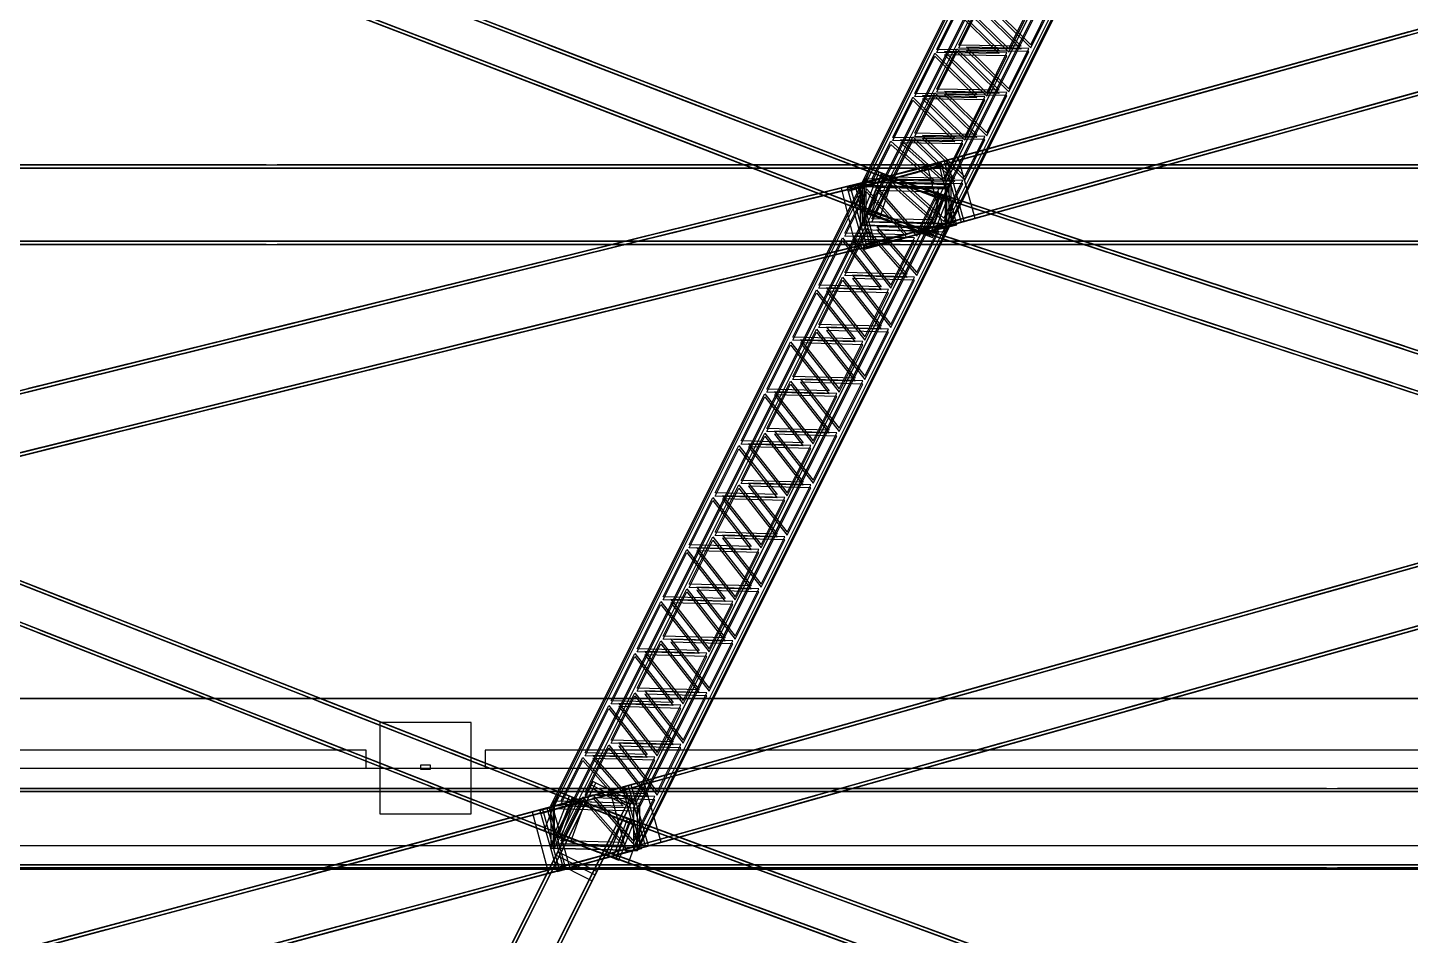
# Model space of a CAD drawing. Header units: millimetres. Extents: x -52000 to 48850, y -48850 to 51750.
# Drawn here: x -14004 to -7040, y -22842 to -18272 of the extents above; entities that cross this region are included whole.
import ezdxf

# ---------------------------------------------------------------- set-up
doc = ezdxf.new("R2010")
doc.units = ezdxf.units.MM
doc.layers.add('D-STR-BASE', color=7, linetype='Continuous', lineweight=25)
doc.layers.add('D-STR-STRC', color=7, linetype='Continuous', lineweight=25)

msp = doc.modelspace()

# ---------------------------------------------------------------- linework, layer by layer
at = {"layer": 'D-STR-BASE'}
for points in [[(-23650, -21650), (23650, -21650), (23650, 21650), (-23650, 21650)], [(-23650, -21650), (23650, -21650), (23650, 21650), (-23650, 21650)], [(-23650, -21650), (23650, -21650), (23650, 21650), (-23650, 21650)], [(-23650, -21650), (23650, -21650), (23650, 21650), (-23650, 21650)], [(-24000, -22000), (24000, -22000), (24000, -21650), (-24000, -21650)], [(-24000, -22000), (24000, -22000), (24000, -21650), (-24000, -21650)], [(-24000, -22000), (24000, -22000), (24000, -21650), (-24000, -21650)], [(-24000, -22000), (24000, -22000), (24000, -21650), (-24000, -21650)], [(-24000, -22000), (24000, -22000), (24000, -21650), (-24000, -21650)], [(-24000, -22000), (24000, -22000), (24000, -21650), (-24000, -21650)], [(-24000, -22000), (24000, -22000), (24000, -21650), (-24000, -21650)], [(-24000, -22000), (24000, -22000), (24000, -21650), (-24000, -21650)], [(-12230, -22230), (-11770, -22230), (-11770, -21770), (-12230, -21770)], [(-17700, -22000), (-12300, -22000), (-12300, -21910), (-17700, -21910)], [(-17700, -22000), (-12300, -22000), (-12300, -21910), (-17700, -21910)], [(-11700, -22000), (-6300, -22000), (-6300, -21910), (-11700, -21910)], [(-11700, -22000), (-6300, -22000), (-6300, -21910), (-11700, -21910)], [(-12025, -22006), (-11975, -22006), (-11975, -21986), (-12025, -21986)], [(-24450, -22390), (24450, -22390), (24450, -22510), (-24450, -22510)], [(-24450, -22390), (24450, -22390), (24450, -22510), (-24450, -22510)]]:
    msp.add_lwpolyline(points, close=True, dxfattribs=at)
at = {"layer": 'D-STR-STRC'}
for points in [[(-9875.8, -19078.8), (-9373.1, -18939.1), (208.5, -16276), (-294.2, -16415.7)], [(-9871.5, -19094.3), (-9368.8, -18954.5), (212.8, -16291.4), (-289.9, -16431.1)], [(-9376.4, -19146.7), (-9722.8, -19013.4), (-16641.2, -16350.3), (-16294.8, -16483.6)], [(-9370.6, -19131.8), (-9717, -18998.5), (-16635.5, -16335.3), (-16289.1, -16468.7)], [(-9362.5, -19058.9), (-9800.6, -19051.2), (-8469, -16388.1), (-8031, -16395.8)], [(-9362.5, -19074.6), (-9800.6, -19067), (-8469, -16403.8), (-8031, -16411.5)], [(-9446.1, -19327.8), (-9792.5, -19194.5), (-16710.9, -16531.3), (-16364.5, -16664.7)], [(-9440.3, -19312.9), (-9786.7, -19179.5), (-16705.2, -16516.4), (-16358.8, -16649.7)], [(-9794.4, -19371.7), (-9291.7, -19232), (289.9, -16568.9), (-212.8, -16708.6)], [(-9362.5, -19259.3), (-9800.6, -19251.7), (-8469, -16588.5), (-8031, -16596.2)], [(-9362.5, -19275), (-9800.6, -19267.4), (-8469, -16604.2), (-8031, -16611.9)], [(-9790.1, -19387.1), (-9287.4, -19247.4), (294.2, -16584.3), (-208.5, -16724)], [(-11828.6, -18393.5), (-12071.9, -18299.9), (-12604.8, -18094.8)], [(-11811.1, -18400.3), (-12344, -18195.1), (-12587.3, -18101.5)], [(-7408.5, -18393.1), (-6665.8, -18186.7), (-6261.3, -18074.2)], [(-7404.2, -18408.5), (-6661.5, -18202.1), (-6257, -18089.6)], [(-7398.3, -18390.2), (-6993.7, -18277.8), (-6251.1, -18071.4)], [(-7394, -18405.6), (-6989.5, -18293.2), (-6246.8, -18086.8)], [(-11834.3, -18408.5), (-12077.6, -18314.8), (-12610.5, -18109.7)], [(-11816.9, -18415.2), (-12349.7, -18210.1), (-12593.1, -18116.4)], [(-11188.1, -18449.4), (-11431.4, -18355.7), (-11964.3, -18150.6)], [(-11182.4, -18434.4), (-11425.7, -18340.8), (-11958.5, -18135.6)], [(-11170.7, -18456.1), (-11703.5, -18251), (-11946.8, -18157.3)], [(-11164.9, -18441.1), (-11697.8, -18236), (-11941.1, -18142.4)], [(-9000.7, -18365), (-9314.4, -18359.5), (-9212.7, -18156.2)], [(-9000.7, -18380.7), (-9314.4, -18375.2), (-9212.7, -18171.9)], [(-9062.7, -18378.9), (-8961, -18175.6), (-9274.7, -18170.1)], [(-8951.7, -18357.4), (-8850.1, -18154.1), (-9163.7, -18148.6)], [(-8951.7, -18373.1), (-8850.1, -18169.8), (-9163.7, -18164.3)], [(-9111.7, -18386.5), (-9425.3, -18381), (-9323.7, -18177.7)], [(-9111.7, -18402.2), (-9425.3, -18396.8), (-9323.7, -18193.4)], [(-9062.7, -18394.6), (-8961, -18191.3), (-9274.7, -18185.8)], [(-8207, -18615), (-7464.3, -18408.6), (-7059.8, -18296.2)], [(-8202.7, -18630.4), (-7460, -18424), (-7055.5, -18311.6)], [(-8196.7, -18612.2), (-7792.2, -18499.7), (-7049.5, -18293.3)], [(-8192.4, -18627.6), (-7787.9, -18515.1), (-7045.3, -18308.7)], [(-11257.8, -18630.4), (-11501.1, -18536.7), (-12034, -18331.6)], [(-11252.1, -18615.5), (-11495.4, -18521.8), (-12028.2, -18316.7)], [(-11240.3, -18637.1), (-11773.2, -18432), (-12016.5, -18338.4)], [(-11234.6, -18622.2), (-11767.5, -18417.1), (-12010.8, -18323.4)], [(-10611.6, -18671.3), (-10854.9, -18577.6), (-11387.7, -18372.5)], [(-10605.8, -18656.3), (-10849.1, -18562.7), (-11382, -18357.6)], [(-10594.1, -18678), (-11127, -18472.9), (-11370.3, -18379.2)], [(-10588.4, -18663.1), (-11121.2, -18458), (-11364.5, -18364.3)], [(-9111.7, -18586.9), (-9425.3, -18581.4), (-9323.7, -18378.1)], [(-9062.7, -18579.3), (-8961, -18376), (-9274.7, -18370.5)], [(-7327.1, -18686), (-6584.4, -18479.6), (-6179.9, -18367.1)], [(-7322.8, -18701.4), (-6580.1, -18495), (-6175.6, -18382.5)], [(-7316.9, -18683.1), (-6912.3, -18570.7), (-6169.7, -18364.3)], [(-7312.6, -18698.5), (-6908.1, -18586.1), (-6165.4, -18379.7)], [(-9222.7, -18608.4), (-9536.3, -18603), (-9434.6, -18399.6)], [(-9222.7, -18624.2), (-9536.3, -18618.7), (-9434.6, -18415.4)], [(-9111.7, -18602.6), (-9425.3, -18597.2), (-9323.7, -18393.8)], [(-9173.7, -18600.9), (-9072, -18397.5), (-9385.6, -18392.1)], [(-9173.7, -18616.6), (-9072, -18413.3), (-9385.6, -18407.8)], [(-9062.7, -18595.1), (-8961, -18391.7), (-9274.7, -18386.3)], [(-9005.4, -18836.9), (-8262.8, -18630.5), (-7858.2, -18518.1)], [(-8995.2, -18834.1), (-8590.7, -18721.7), (-7848, -18515.2)], [(-10681.3, -18852.3), (-10924.6, -18758.7), (-11457.4, -18553.6)], [(-10675.5, -18837.4), (-10918.8, -18743.7), (-11451.7, -18538.6)], [(-10663.8, -18859), (-11196.7, -18653.9), (-11440, -18560.3)], [(-10658.1, -18844.1), (-11190.9, -18639), (-11434.2, -18545.3)], [(-10035, -18893.2), (-10278.3, -18799.6), (-10811.2, -18594.4)], [(-10029.3, -18878.3), (-10272.6, -18784.6), (-10805.5, -18579.5)], [(-10011.8, -18885), (-10544.7, -18679.9), (-10788, -18586.2)], [(-9173.7, -18801.3), (-9072, -18597.9), (-9385.6, -18592.5)], [(-9001.1, -18852.3), (-8258.5, -18645.9), (-7854, -18533.5)], [(-8990.9, -18849.5), (-8586.4, -18737.1), (-7843.7, -18530.6)], [(-8125.6, -18907.9), (-7382.9, -18701.5), (-6978.4, -18589)], [(-8115.3, -18905.1), (-7710.8, -18792.6), (-6968.1, -18586.2)], [(-10017.6, -18899.9), (-10550.4, -18694.8), (-10793.8, -18601.2)], [(-9333.6, -18830.4), (-9647.3, -18824.9), (-9545.6, -18621.6)], [(-9333.6, -18846.1), (-9647.3, -18840.6), (-9545.6, -18637.3)], [(-9222.7, -18808.9), (-9536.3, -18803.4), (-9434.6, -18600.1)], [(-9222.7, -18824.6), (-9536.3, -18819.1), (-9434.6, -18615.8)], [(-9284.6, -18822.8), (-9183, -18619.5), (-9496.6, -18614)], [(-9284.6, -18838.5), (-9183, -18635.2), (-9496.6, -18629.7)], [(-9173.7, -18817), (-9072, -18613.7), (-9385.6, -18608.2)], [(-8121.3, -18923.3), (-7378.6, -18716.9), (-6974.1, -18604.5)], [(-8111, -18920.5), (-7706.5, -18808), (-6963.8, -18601.6)], [(-10104.7, -19074.3), (-10348, -18980.6), (-10880.9, -18775.5)], [(-10099, -19059.3), (-10342.3, -18965.7), (-10875.2, -18760.6)], [(-10087.3, -19081), (-10620.1, -18875.9), (-10863.4, -18782.2)], [(-10081.5, -19066), (-10614.4, -18860.9), (-10857.7, -18767.3)], [(-9484.4, -19088), (-9727.7, -18994.4), (-10228.9, -18801.4)], [(-9763.4, -19047.6), (-9061.2, -18852.4), (-8656.7, -18740)], [(-9759.2, -19063), (-9056.9, -18867.9), (-8652.4, -18755.4)], [(-9753.2, -19044.8), (-9348.7, -18932.3), (-8646.5, -18737.2)], [(-9748.9, -19060.2), (-9344.4, -18947.8), (-8642.2, -18752.6)], [(-9490.2, -19102.9), (-9733.5, -19009.3), (-10234.7, -18816.4)], [(-9472.7, -19109.7), (-9973.9, -18916.7), (-10217.2, -18823.1)], [(-9467, -19094.7), (-9968.2, -18901.8), (-10211.5, -18808.2)], [(-9437.8, -19038.8), (-9751.5, -19033.3), (-9656.6, -18843.5)], [(-9437.8, -19054.5), (-9751.5, -19049.1), (-9656.6, -18859.2)], [(-9333.6, -19030.8), (-9647.3, -19025.3), (-9545.6, -18822)], [(-9333.6, -19046.5), (-9647.3, -19041), (-9545.6, -18837.7)], [(-9388.9, -19031.2), (-9293.9, -18841.4), (-9607.6, -18835.9)], [(-9388.9, -19046.9), (-9293.9, -18857.1), (-9607.6, -18851.6)], [(-9284.6, -19023.2), (-9183, -18819.9), (-9496.6, -18814.4)], [(-9284.6, -19038.9), (-9183, -18835.6), (-9496.6, -18830.1)], [(-8924, -19129.8), (-8181.4, -18923.4), (-7776.8, -18811)], [(-8919.7, -19145.2), (-8177.1, -18938.8), (-7772.5, -18826.4)], [(-8913.8, -19127), (-8509.3, -19014.6), (-7766.6, -18808.1)], [(-8909.5, -19142.4), (-8505, -19030), (-7762.3, -18823.5)], [(-9875.8, -19078.8), (-9790.1, -19387.1), (-9287.4, -19247.4), (-9373.1, -18939.1)], [(-9820, -19063.3), (-9734.3, -19371.6), (-9231.6, -19231.9), (-9317.3, -18923.6)], [(-9388.8, -18943.5), (-9303.1, -19251.8), (-9287.4, -19247.4), (-9373.1, -18939.1)], [(-22559.7, -22201.2), (-22122.1, -22093.2), (-9401.1, -18953.8), (-9838.7, -19061.8)], [(-22555.9, -22216.8), (-22118.2, -22108.8), (-9397.3, -18969.3), (-9834.9, -19077.3)], [(-10949.9, -22268.7), (-11276, -22140.9), (-19287.9, -19001.5), (-18961.8, -19129.3)], [(-19163.1, -18979.1), (-19163.1, -18979.1), (19163.1, -18979.1), (19163.1, -18979.1)], [(-15941.8, -18963.1), (-15941.8, -18963.1), (-12802.9, -18963.1), (-12802.9, -18963.1)], [(-15941.8, -18979.1), (-15941.8, -18979.1), (-12802.9, -18979.1), (-12802.9, -18979.1)], [(-12747.9, -18963.1), (-12747.9, -18963.1), (-9609.1, -18963.1), (-9609.1, -18963.1)], [(-12747.9, -18979.1), (-12747.9, -18979.1), (-9609.1, -18979.1), (-9609.1, -18979.1)], [(-11424.6, -22213.3), (-10964.7, -22083.8), (186.6, -18944.4), (-273.3, -19073.9)], [(-11420.3, -22228.7), (-10960.3, -22099.2), (190.9, -18959.8), (-269, -19089.3)], [(-10821.7, -19304.4), (-10469.6, -19217.5), (-9528.4, -18985.2)], [(-10821.5, -19304.3), (-9880.3, -19072.1), (-9528.1, -18985.1)], [(-10817.9, -19319.9), (-10465.7, -19233), (-9524.5, -19000.7)], [(-10817.6, -19319.9), (-9876.5, -19087.6), (-9524.3, -19000.7)], [(-9559.9, -19284), (-9803.2, -19190.3), (-10304.4, -18997.4)], [(-9554.1, -19269.1), (-9797.4, -19175.4), (-10298.6, -18982.5)], [(-9542.4, -19290.7), (-10043.6, -19097.8), (-10286.9, -19004.1)], [(-9536.7, -19275.8), (-10037.9, -19082.9), (-10281.2, -18989.2)], [(-9907.6, -19078.8), (-9831, -19389.5), (-9393.3, -19281.5), (-9470, -18970.8)], [(-9838.7, -19061.8), (-9762, -19372.5), (-9324.4, -19264.5), (-9401.1, -18953.8)], [(-9489.8, -19311), (-9414.3, -19115), (-9760.7, -18981.7), (-9836.2, -19177.6)], [(-9776, -19200.8), (-9700.5, -19004.8), (-9717, -18998.5), (-9792.5, -19194.5)], [(-9446.1, -19327.8), (-9370.6, -19131.8), (-9717, -18998.5), (-9792.5, -19194.5)], [(-9756.9, -19216.2), (-9691.5, -19016.6), (-9706.6, -19011.7), (-9771.9, -19211.2)], [(-9456.6, -19314.6), (-9391.2, -19115), (-9706.6, -19011.7), (-9771.9, -19211.2)], [(190.4, -22254.4), (-125, -22151.1), (-9706.6, -19011.7), (-9391.2, -19115)], [(-9554.1, -18963.1), (-9554.1, -18963.1), (-6415.2, -18963.1), (-6415.2, -18963.1)], [(-9554.1, -18979.1), (-9554.1, -18979.1), (-6415.2, -18979.1), (-6415.2, -18979.1)], [(-9414.8, -18957.2), (-9338.1, -19267.8), (-9324.4, -19264.5), (-9401.1, -18953.8)], [(-10955.8, -22283.6), (-11281.9, -22155.8), (-19293.7, -19016.4), (-18967.6, -19144.2)], [(-10932.8, -22201.7), (-11369.8, -22189.6), (-9800.1, -19050.2), (-9363.1, -19062.2)], [(-10932.8, -22217.2), (-11369.8, -22205.2), (-9800.1, -19065.7), (-9363.1, -19077.8)], [(-9875.8, -19078.8), (-9790.1, -19387.1), (-9774.4, -19382.8), (-9860.1, -19074.5)], [(-9838.7, -19061.8), (-9762, -19372.5), (-9748.4, -19369.1), (-9825, -19058.4)], [(-9374.7, -19299.4), (-9374.7, -19085.5), (-9811.7, -19073.5), (-9811.7, -19287.4)], [(-9780.7, -19267.7), (-9780.7, -19051.6), (-9800.6, -19051.2), (-9800.6, -19267.4)], [(-9362.5, -19275), (-9362.5, -19058.9), (-9800.6, -19051.2), (-9800.6, -19267.4)], [(-9780.2, -19264.6), (-9780.2, -19050.7), (-9800.1, -19050.2), (-9800.1, -19264)], [(-9363.1, -19276.1), (-9363.1, -19062.2), (-9800.1, -19050.2), (-9800.1, -19264)], [(-9353.2, -19256.4), (-9353.2, -19040.3), (-9791.3, -19032.6), (-9791.3, -19248.8)], [(-9437.8, -19239.2), (-9751.5, -19233.7), (-9656.6, -19043.9)], [(-9437.8, -19254.9), (-9751.5, -19249.5), (-9656.6, -19059.6)], [(-9525.2, -19305.8), (-9414.4, -19084.4), (-9727.3, -19075.8)], [(-9398.3, -19333.7), (-9332.9, -19134.1), (-9648.3, -19030.8), (-9713.7, -19230.3)], [(185.4, -22269.7), (-130, -22166.3), (-9711.5, -19026.9), (-9396.2, -19130.2)], [(-9682, -19340.5), (-8979.8, -19145.3), (-8575.3, -19032.9)], [(-9677.7, -19355.9), (-8975.5, -19160.8), (-8571, -19048.3)], [(-9671.8, -19337.7), (-9267.3, -19225.2), (-8565.1, -19030.1)], [(-9667.5, -19353.1), (-9263, -19240.7), (-8560.8, -19045.5)], [(-9388.9, -19231.6), (-9293.9, -19041.8), (-9607.6, -19036.3)], [(-9388.9, -19247.3), (-9293.9, -19057.5), (-9607.6, -19052)], [(-8677.5, -19365.7), (-8899.1, -19293.1), (-9597.1, -19064.4)], [(-8672.6, -19350.5), (-8894.1, -19277.9), (-9592.1, -19049.2)], [(-8670, -19368.2), (-9368, -19139.5), (-9589.5, -19066.9)], [(-8665, -19353), (-9363, -19124.3), (-9584.5, -19051.7)], [(-9363.1, -19276.1), (-9363.1, -19062.2), (-9382.9, -19061.7), (-9382.9, -19275.5)], [(-9362.5, -19275), (-9362.5, -19058.9), (-9382.4, -19058.5), (-9382.4, -19274.7)], [(-9575.1, -19315.1), (-9887.9, -19306.5), (-9777.2, -19085.1)], [(-9575.1, -19330.7), (-9887.9, -19322), (-9777.2, -19100.6)], [(-9525.2, -19321.4), (-9414.4, -19100), (-9727.3, -19091.4)], [(-9456.6, -19314.6), (-9391.2, -19115), (-9406.2, -19110.1), (-9471.6, -19309.7)], [(-9446.1, -19327.8), (-9370.6, -19131.8), (-9387.1, -19125.5), (-9462.6, -19321.4)], [(-11026.5, -22464.2), (-11352.6, -22336.4), (-19364.5, -19197), (-19038.4, -19324.8)], [(-11020.7, -22449.3), (-11346.8, -22321.5), (-19358.6, -19182.1), (-19032.6, -19309.9)], [(125, -22454), (-190.4, -22350.7), (-9771.9, -19211.2), (-9456.6, -19314.6)], [(130, -22438.8), (-185.4, -22335.5), (-9767, -19196), (-9451.6, -19299.4)], [(-22486.9, -22496.4), (-22049.2, -22388.4), (-9328.2, -19248.9), (-9765.9, -19356.9)], [(-22483, -22511.9), (-22045.4, -22403.9), (-9324.4, -19264.5), (-9762, -19372.5)], [(-11881.8, -19566), (-11529.6, -19479.1), (-10538.5, -19234.5)], [(-11881.6, -19566), (-10890.4, -19321.3), (-10538.2, -19234.4)], [(-11878, -19581.5), (-11525.8, -19494.6), (-10534.7, -19250)], [(-11877.7, -19581.5), (-10886.6, -19336.9), (-10534.4, -19250)], [(-10932.8, -22400), (-11369.8, -22387.9), (-9800.1, -19248.5), (-9363.1, -19260.5)], [(-10932.8, -22415.5), (-11369.8, -22403.5), (-9800.1, -19264), (-9363.1, -19276.1)], [(-11342.2, -22505.9), (-10882.3, -22376.4), (269, -19237), (-190.9, -19366.5)], [(-11337.9, -22521.3), (-10878, -22391.8), (273.3, -19252.4), (-186.6, -19381.9)], [(-10748.9, -19599.5), (-10396.7, -19512.6), (-9455.5, -19280.3)], [(-10748.6, -19599.5), (-9807.4, -19367.2), (-9455.3, -19280.3)], [(-9575.1, -19513.4), (-9887.9, -19504.8), (-9777.2, -19283.4)], [(-9525.2, -19504.1), (-9414.4, -19282.7), (-9727.3, -19274.1)], [(-9525.2, -19519.7), (-9414.4, -19298.3), (-9727.3, -19289.7)], [(-8737.9, -19550), (-8959.5, -19477.5), (-9657.5, -19248.8)], [(-8733, -19534.8), (-8954.5, -19462.3), (-9652.5, -19233.6)], [(-8730.4, -19552.5), (-9428.4, -19323.8), (-9649.9, -19251.2)], [(-8725.4, -19537.3), (-9423.4, -19308.6), (-9644.9, -19236)], [(-19163.1, -19347.1), (-19163.1, -19347.1), (19163.1, -19347.1), (19163.1, -19347.1)], [(-15941.8, -19347.1), (-15941.8, -19347.1), (-12802.9, -19347.1), (-12802.9, -19347.1)], [(-12747.9, -19347.1), (-12747.9, -19347.1), (-9609.1, -19347.1), (-9609.1, -19347.1)], [(-10745.1, -19615.1), (-10392.9, -19528.2), (-9451.7, -19295.9)], [(-10744.8, -19615), (-9803.6, -19382.7), (-9451.5, -19295.8)], [(-9705.9, -19576.7), (-10018.8, -19568.1), (-9899.6, -19329.8)], [(-9705.9, -19592.3), (-10018.8, -19583.7), (-9899.6, -19345.4)], [(-9575.1, -19529), (-9887.9, -19520.3), (-9777.2, -19298.9)], [(-9656, -19567.5), (-9536.8, -19329.2), (-9849.7, -19320.5)], [(-9656, -19583), (-9536.8, -19344.7), (-9849.7, -19336.1)], [(-9554.1, -19347.1), (-9554.1, -19347.1), (-6415.2, -19347.1), (-6415.2, -19347.1)], [(-7879.1, -19627.3), (-8100.6, -19554.7), (-8840.8, -19312.2)], [(-7874.1, -19612.1), (-8095.6, -19539.5), (-8835.8, -19297)], [(-7871.5, -19629.8), (-8611.7, -19387.2), (-8833.2, -19314.7)], [(-7866.5, -19614.6), (-8606.7, -19372), (-8828.3, -19299.5)], [(-15941.8, -19363.1), (-15941.8, -19363.1), (-12802.9, -19363.1), (-12802.9, -19363.1)], [(-12747.9, -19363.1), (-12747.9, -19363.1), (-9609.1, -19363.1), (-9609.1, -19363.1)], [(-9554.1, -19363.1), (-9554.1, -19363.1), (-6415.2, -19363.1), (-6415.2, -19363.1)], [(-12941.9, -19827.6), (-12589.7, -19740.7), (-11598.6, -19496.1)], [(-12941.6, -19827.6), (-11950.5, -19583), (-11598.3, -19496)], [(-7939.5, -19811.7), (-8161, -19739.1), (-8901.2, -19496.5)], [(-7934.5, -19796.5), (-8156, -19723.9), (-8896.2, -19481.3)], [(-7931.9, -19814.1), (-8672.1, -19571.6), (-8893.6, -19499)], [(-7926.9, -19798.9), (-8667.1, -19556.4), (-8888.7, -19483.8)], [(-12938.1, -19843.2), (-12585.9, -19756.3), (-11594.7, -19511.6)], [(-12937.8, -19843.1), (-11946.7, -19598.5), (-11594.5, -19511.6)], [(-11809, -19861.2), (-11456.8, -19774.2), (-10465.6, -19529.6)], [(-11808.7, -19861.1), (-10817.6, -19616.5), (-10465.4, -19529.6)], [(-11805.1, -19876.7), (-11453, -19789.8), (-10461.8, -19545.2)], [(-11804.9, -19876.6), (-10813.7, -19632), (-10461.6, -19545.1)], [(-9705.9, -19775), (-10018.8, -19766.4), (-9899.6, -19528.1)], [(-9705.9, -19790.6), (-10018.8, -19782), (-9899.6, -19543.7)], [(-9656, -19765.8), (-9536.8, -19527.5), (-9849.7, -19518.8)], [(-9656, -19781.3), (-9536.8, -19543), (-9849.7, -19534.4)], [(-7075.6, -19873.7), (-7297.2, -19801.1), (-8037.4, -19558.6)], [(-7068.1, -19876.2), (-7808.3, -19633.7), (-8029.8, -19561.1)], [(-9836.7, -19838.3), (-10149.6, -19829.7), (-10030.4, -19591.4)], [(-9836.7, -19853.9), (-10149.6, -19845.3), (-10030.4, -19607)], [(-9786.8, -19829.1), (-9667.6, -19590.8), (-9980.5, -19582.2)], [(-9786.8, -19844.6), (-9667.6, -19606.3), (-9980.5, -19597.7)], [(-7080.6, -19888.9), (-7302.1, -19816.3), (-8042.4, -19573.8)], [(-7073, -19891.4), (-7813.3, -19648.9), (-8034.8, -19576.3)], [(-14002, -20089.2), (-13649.8, -20002.3), (-12658.7, -19757.7)], [(-14001.7, -20089.2), (-13010.6, -19844.6), (-12658.4, -19757.7)], [(-13998.1, -20104.8), (-13646, -20017.9), (-12654.8, -19773.3)], [(-13997.9, -20104.7), (-13006.7, -19860.1), (-12654.6, -19773.2)], [(-7141, -20073.3), (-7362.5, -20000.7), (-8102.8, -19758.2)], [(-7136, -20058.1), (-7357.6, -19985.5), (-8097.8, -19743)], [(-7133.4, -20075.8), (-7873.7, -19833.2), (-8095.2, -19760.6)], [(-7128.5, -20060.6), (-7868.7, -19818), (-8090.2, -19745.4)], [(-12869.1, -20122.8), (-12516.9, -20035.9), (-11525.7, -19791.3)], [(-12868.8, -20122.7), (-11877.6, -19878.1), (-11525.5, -19791.2)], [(-12865.2, -20138.3), (-12513.1, -20051.4), (-11521.9, -19806.8)], [(-12865, -20138.2), (-11873.8, -19893.6), (-11521.7, -19806.7)], [(-9836.7, -20036.6), (-10149.6, -20028), (-10030.4, -19789.7)], [(-9836.7, -20052.2), (-10149.6, -20043.6), (-10030.4, -19805.3)], [(-9917.6, -20090.7), (-9798.4, -19852.4), (-10111.3, -19843.8)], [(-9786.8, -20027.4), (-9667.6, -19789.1), (-9980.5, -19780.5)], [(-9786.8, -20042.9), (-9667.6, -19804.6), (-9980.5, -19796)], [(-6282.2, -20150.5), (-6503.7, -20078), (-7243.9, -19835.4)], [(-6277.2, -20135.3), (-6498.7, -20062.8), (-7238.9, -19820.2)], [(-6274.6, -20153), (-7014.8, -19910.5), (-7236.3, -19837.9)], [(-6269.6, -20137.8), (-7009.8, -19895.3), (-7231.3, -19822.7)], [(-9967.5, -20100), (-10280.4, -20091.3), (-10161.2, -19853)], [(-9967.5, -20115.5), (-10280.4, -20106.9), (-10161.2, -19868.6)], [(-9917.6, -20106.3), (-9798.4, -19868), (-10111.3, -19859.3)], [(-15062.1, -20350.9), (-14709.9, -20264), (-13718.7, -20019.3)], [(-15061.8, -20350.8), (-14070.7, -20106.2), (-13718.5, -20019.3)], [(-15058.2, -20366.4), (-14706.1, -20279.5), (-13714.9, -20034.9)], [(-15058, -20366.3), (-14066.8, -20121.7), (-13714.7, -20034.8)], [(-13929.1, -20384.4), (-13577, -20297.5), (-12585.8, -20052.9)], [(-13928.9, -20384.3), (-12937.7, -20139.7), (-12585.6, -20052.8)], [(-9967.5, -20298.3), (-10280.4, -20289.6), (-10161.2, -20051.3)], [(-9917.6, -20289), (-9798.4, -20050.7), (-10111.3, -20042.1)], [(-9917.6, -20304.6), (-9798.4, -20066.3), (-10111.3, -20057.6)], [(-6342.6, -20334.9), (-6564.1, -20262.3), (-7304.3, -20019.8)], [(-6337.6, -20319.7), (-6559.1, -20247.1), (-7299.3, -20004.6)], [(-6335, -20337.4), (-7075.2, -20094.8), (-7296.7, -20022.3)], [(-6330, -20322.2), (-7070.2, -20079.6), (-7291.7, -20007.1)], [(-13925.3, -20399.9), (-13573.1, -20313), (-12582, -20068.4)], [(-13925.1, -20399.9), (-12933.9, -20155.3), (-12581.7, -20068.3)], [(-10098.3, -20361.6), (-10411.2, -20353), (-10292, -20114.7)], [(-9967.5, -20313.8), (-10280.4, -20305.2), (-10161.2, -20066.9)], [(-10048.4, -20352.3), (-9929.2, -20114), (-10242.1, -20105.4)], [(-10048.4, -20367.9), (-9929.2, -20129.6), (-10242.1, -20121)], [(-10098.3, -20377.1), (-10411.2, -20368.5), (-10292, -20130.2)], [(-14989.2, -20646), (-14637.1, -20559.1), (-13645.9, -20314.5)], [(-14989, -20646), (-13997.8, -20401.3), (-13645.7, -20314.4)], [(-14985.4, -20661.5), (-14633.2, -20574.6), (-13642.1, -20330)], [(-14985.1, -20661.5), (-13994, -20416.9), (-13641.8, -20330)], [(-10098.3, -20559.9), (-10411.2, -20551.3), (-10292, -20313)], [(-10098.3, -20575.4), (-10411.2, -20566.8), (-10292, -20328.5)], [(-10048.4, -20550.6), (-9929.2, -20312.3), (-10242.1, -20303.7)], [(-10048.4, -20566.2), (-9929.2, -20327.9), (-10242.1, -20319.3)], [(-10229.1, -20623.2), (-10542, -20614.6), (-10422.8, -20376.3)], [(-10229.1, -20638.8), (-10542, -20630.1), (-10422.8, -20391.8)], [(-10179.2, -20613.9), (-10060, -20375.6), (-10372.9, -20367)], [(-10179.2, -20629.5), (-10060, -20391.2), (-10372.9, -20382.6)], [(-10229.1, -20821.5), (-10542, -20812.9), (-10422.8, -20574.6)], [(-10229.1, -20837.1), (-10542, -20828.4), (-10422.8, -20590.1)], [(-10179.2, -20812.2), (-10060, -20573.9), (-10372.9, -20565.3)], [(-10179.2, -20827.8), (-10060, -20589.5), (-10372.9, -20580.9)], [(-10359.9, -20884.8), (-10672.8, -20876.2), (-10553.6, -20637.9)], [(-10359.9, -20900.4), (-10672.8, -20891.8), (-10553.6, -20653.4)], [(-10310, -20875.6), (-10190.9, -20637.3), (-10503.7, -20628.6)], [(-10310, -20891.1), (-10190.9, -20652.8), (-10503.7, -20644.2)], [(-7632.3, -21145.6), (-6767.1, -20902.1), (-6397, -20797.9)], [(-7628.8, -21144.7), (-7258.7, -21040.5), (-6393.5, -20796.9)], [(-7628, -21161.1), (-6762.8, -20917.5), (-6392.7, -20813.3)], [(-7624.5, -21160.1), (-7254.4, -21055.9), (-6389.1, -20812.3)], [(-13706.5, -21205.7), (-13935.5, -21116), (-14551.8, -20874.5)], [(-13700.7, -21190.8), (-13929.7, -21101.1), (-14546, -20859.6)], [(-13694.7, -21210.3), (-14311, -20968.9), (-14540, -20879.1)], [(-13688.9, -21195.4), (-14305.1, -20954), (-14534.2, -20864.2)], [(-10359.9, -21083.1), (-10672.8, -21074.5), (-10553.6, -20836.2)], [(-10359.9, -21098.7), (-10672.8, -21090.1), (-10553.6, -20851.7)], [(-10440.8, -21137.2), (-10321.7, -20898.9), (-10634.5, -20890.3)], [(-10310, -21073.9), (-10190.9, -20835.6), (-10503.7, -20826.9)], [(-10310, -21089.4), (-10190.9, -20851.1), (-10503.7, -20842.5)], [(-10490.8, -21146.4), (-10803.6, -21137.8), (-10684.5, -20899.5)], [(-10490.8, -21162), (-10803.6, -21153.4), (-10684.5, -20915.1)], [(-10440.8, -21152.7), (-10321.7, -20914.4), (-10634.5, -20905.8)], [(-13777.3, -21386.3), (-14006.3, -21296.6), (-14622.6, -21055.1)], [(-13771.5, -21371.4), (-14000.5, -21281.7), (-14616.8, -21040.2)], [(-13765.5, -21391), (-14381.7, -21149.5), (-14610.8, -21059.7)], [(-13759.6, -21376.1), (-14375.9, -21134.6), (-14604.9, -21044.8)], [(-10490.8, -21344.7), (-10803.6, -21336.1), (-10684.5, -21097.8)], [(-10440.8, -21335.5), (-10321.7, -21097.2), (-10634.5, -21088.6)], [(-8561.6, -21407.3), (-7696.4, -21163.7), (-7326.3, -21059.5)], [(-8558.1, -21406.3), (-8188, -21302.1), (-7322.8, -21058.5)], [(-8557.3, -21422.7), (-7692, -21179.1), (-7321.9, -21074.9)], [(-8553.8, -21421.7), (-8183.7, -21317.5), (-7318.4, -21073.9)], [(-7550, -21438.3), (-6684.7, -21194.7), (-6314.6, -21090.5)], [(-7546.4, -21437.3), (-7176.3, -21333.1), (-6311.1, -21089.5)], [(-13038.9, -21467.3), (-13267.9, -21377.6), (-13884.2, -21136.1)], [(-13033, -21452.4), (-13262.1, -21362.7), (-13878.3, -21121.2)], [(-13027, -21472), (-13643.3, -21230.5), (-13872.3, -21140.7)], [(-13021.2, -21457.1), (-13637.5, -21215.6), (-13866.5, -21125.8)], [(-10621.6, -21408.1), (-10934.4, -21399.4), (-10815.3, -21161.1)], [(-10490.8, -21360.3), (-10803.6, -21351.7), (-10684.5, -21113.4)], [(-10571.6, -21398.8), (-10452.5, -21160.5), (-10765.3, -21151.9)], [(-10571.6, -21414.4), (-10452.5, -21176), (-10765.3, -21167.4)], [(-10440.8, -21351), (-10321.7, -21112.7), (-10634.5, -21104.1)], [(-7545.6, -21453.7), (-6680.4, -21210.1), (-6310.3, -21105.9)], [(-7542.1, -21452.7), (-7172, -21348.5), (-6306.8, -21104.9)], [(-10621.6, -21423.6), (-10934.4, -21415), (-10815.3, -21176.7)], [(-13103.8, -21633.1), (-13332.8, -21543.3), (-13949.1, -21301.8)], [(-13092, -21637.7), (-13708.2, -21396.2), (-13937.3, -21306.5)], [(-13109.6, -21648), (-13338.7, -21558.2), (-13954.9, -21316.7)], [(-13097.8, -21652.6), (-13714.1, -21411.1), (-13943.1, -21321.4)], [(-10621.6, -21606.4), (-10934.4, -21597.7), (-10815.3, -21359.4)], [(-10621.6, -21621.9), (-10934.4, -21613.3), (-10815.3, -21375)], [(-10571.6, -21597.1), (-10452.5, -21358.8), (-10765.3, -21350.2)], [(-10571.6, -21612.7), (-10452.5, -21374.3), (-10765.3, -21365.7)], [(-9490.9, -21668.9), (-8625.6, -21425.3), (-8255.6, -21321.1)], [(-9487.4, -21667.9), (-9117.3, -21563.7), (-8252, -21320.1)], [(-9486.5, -21684.3), (-8621.3, -21440.7), (-8251.2, -21336.5)], [(-9483, -21683.3), (-9112.9, -21579.1), (-8247.7, -21335.5)], [(-8479.2, -21699.9), (-7614, -21456.3), (-7243.9, -21352.1)], [(-8475.7, -21698.9), (-8105.6, -21594.7), (-7240.4, -21351.1)], [(-8474.9, -21715.3), (-7609.7, -21471.7), (-7239.6, -21367.5)], [(-8471.4, -21714.3), (-8101.3, -21610.1), (-7236, -21366.5)], [(-12371.2, -21728.9), (-12600.2, -21639.2), (-13216.5, -21397.7)], [(-12365.4, -21714.1), (-12594.4, -21624.3), (-13210.7, -21382.8)], [(-12359.4, -21733.6), (-12975.7, -21492.1), (-13204.7, -21402.3)], [(-12353.6, -21718.7), (-12969.8, -21477.2), (-13198.9, -21387.5)], [(-10752.4, -21669.7), (-11065.2, -21661.1), (-10946.1, -21422.8)], [(-10752.4, -21685.2), (-11065.2, -21676.6), (-10946.1, -21438.3)], [(-10702.4, -21660.4), (-10583.3, -21422.1), (-10896.1, -21413.5)], [(-10702.4, -21676), (-10583.3, -21437.7), (-10896.1, -21429)], [(-12442, -21909.6), (-12671, -21819.8), (-13287.3, -21578.3)], [(-12436.1, -21894.7), (-12665.2, -21804.9), (-13281.4, -21563.4)], [(-12430.2, -21914.2), (-13046.4, -21672.7), (-13275.5, -21583)], [(-12424.3, -21899.3), (-13040.6, -21657.8), (-13269.6, -21568.1)], [(-10420.2, -21930.5), (-9554.9, -21686.9), (-9184.8, -21582.7)], [(-10416.6, -21929.5), (-10046.5, -21825.3), (-9181.3, -21581.7)], [(-11703.5, -21990.6), (-11932.6, -21900.8), (-12548.8, -21659.3)], [(-11697.7, -21975.7), (-11926.7, -21885.9), (-12543, -21644.4)], [(-11685.9, -21980.3), (-12302.2, -21738.8), (-12531.2, -21649.1)], [(-10752.4, -21868), (-11065.2, -21859.4), (-10946.1, -21621.1)], [(-10752.4, -21883.5), (-11065.2, -21874.9), (-10946.1, -21636.6)], [(-10702.4, -21858.7), (-10583.3, -21620.4), (-10896.1, -21611.8)], [(-10702.4, -21874.3), (-10583.3, -21636), (-10896.1, -21627.3)], [(-10415.8, -21945.9), (-9550.6, -21702.3), (-9180.5, -21598.1)], [(-10412.3, -21944.9), (-10042.2, -21840.7), (-9177, -21597.1)], [(-9408.5, -21961.5), (-8543.3, -21717.9), (-8173.2, -21613.7)], [(-9405, -21960.5), (-9034.9, -21856.3), (-8169.6, -21612.7)], [(-9404.2, -21976.9), (-8538.9, -21733.3), (-8168.8, -21629.1)], [(-9400.6, -21975.9), (-9030.5, -21871.7), (-8165.3, -21628.1)], [(-11691.7, -21995.2), (-12308, -21753.7), (-12537, -21664)], [(-10883.2, -21931.3), (-11196, -21922.7), (-11076.9, -21684.4)], [(-10883.2, -21946.9), (-11196, -21938.2), (-11076.9, -21699.9)], [(-10833.2, -21922), (-10714.1, -21683.7), (-11026.9, -21675.1)], [(-10833.2, -21937.6), (-10714.1, -21699.3), (-11026.9, -21690.7)], [(-11774.3, -22171.2), (-12003.4, -22081.4), (-12619.6, -21840)], [(-11768.5, -22156.3), (-11997.5, -22066.6), (-12613.8, -21825.1)], [(-11762.5, -22175.8), (-12378.8, -21934.3), (-12607.8, -21844.6)], [(-11756.7, -22160.9), (-12372.9, -21919.4), (-12602, -21829.7)], [(-11303, -22179.1), (-10484.2, -21948.5), (-10114.1, -21844.3)], [(-11299.5, -22178.1), (-10929.4, -22073.9), (-10110.6, -21843.4)], [(-11298.7, -22194.5), (-10479.9, -21963.9), (-10109.8, -21859.7)], [(-11295.1, -22193.5), (-10925, -22089.3), (-10106.2, -21858.8)], [(-11073.2, -22237.6), (-11302.2, -22147.8), (-11881.2, -21921)], [(-11067.3, -22222.7), (-11296.4, -22132.9), (-11875.4, -21906.1)], [(-11061.3, -22242.2), (-11640.3, -22015.3), (-11869.4, -21925.6)], [(-11055.5, -22227.3), (-11634.5, -22000.4), (-11863.5, -21910.7)], [(-10883.2, -22129.6), (-11196, -22121), (-11076.9, -21882.7)], [(-10883.2, -22145.2), (-11196, -22136.5), (-11076.9, -21898.2)], [(-10955.6, -22166.8), (-10844.9, -21945.4), (-11157.8, -21936.7)], [(-10833.2, -22120.3), (-10714.1, -21882), (-11026.9, -21873.4)], [(-10833.2, -22135.9), (-10714.1, -21897.6), (-11026.9, -21889)], [(-10337.8, -22223.1), (-9472.5, -21979.5), (-9102.4, -21875.3)], [(-10334.3, -22222.1), (-9964.2, -22117.9), (-9098.9, -21874.4)], [(-10333.4, -22238.5), (-9468.2, -21994.9), (-9098.1, -21890.7)], [(-10329.9, -22237.5), (-9959.8, -22133.3), (-9094.6, -21889.8)], [(-11005.5, -22176), (-11318.4, -22167.4), (-11207.7, -21946)], [(-11005.5, -22191.6), (-11318.4, -22182.9), (-11207.7, -21961.5)], [(-10955.6, -22182.3), (-10844.9, -21960.9), (-11157.8, -21952.3)], [(-13391.2, -26536.4), (-13205.6, -26165.2), (-11156.9, -22067.8), (-11342.5, -22439)], [(-13376.9, -26543.5), (-13191.3, -26172.4), (-11142.6, -22074.9), (-11328.2, -22446.1)], [(-11360.6, -22195.3), (-11273.8, -22503.3), (-10813.9, -22373.8), (-10900.6, -22065.8)], [(-11342.5, -22439), (-11145.7, -22537.3), (-10960.1, -22166.2), (-11156.9, -22067.8)], [(-11165.3, -22084.7), (-10968.5, -22183), (-10960.1, -22166.2), (-11156.9, -22067.8)], [(-26637.9, -26298.3), (-26245.1, -26192.7), (-10996.4, -22095.3), (-11389.2, -22200.8)], [(-26633.8, -26313.7), (-26240.9, -26208.2), (-10992.2, -22110.7), (-11385.1, -22216.3)], [(-22302.6, -22118.6), (-22302.6, -22118.6), (22302.6, -22118.6), (22302.6, -22118.6)], [(-14840.9, -22102.6), (-14840.9, -22102.6), (-11178.8, -22102.6), (-11178.8, -22102.6)], [(-14840.9, -22118.6), (-14840.9, -22118.6), (-11178.8, -22118.6), (-11178.8, -22118.6)], [(-12587.3, -22522.7), (-12271.1, -22437.8), (-11129, -22130.9)], [(-12583.1, -22538.2), (-12267, -22453.3), (-11124.9, -22146.4)], [(-12581.3, -22521.2), (-11439.2, -22214.3), (-11123.1, -22129.3)], [(-12577.2, -22536.6), (-11435.1, -22229.7), (-11119, -22144.8)], [(-11143.9, -22418.2), (-11373, -22328.5), (-11952, -22101.6)], [(-11138.1, -22403.3), (-11367.1, -22313.6), (-11946.1, -22086.7)], [(-11132.1, -22422.8), (-11711.1, -22196), (-11940.2, -22106.2)], [(-11126.3, -22407.9), (-11705.3, -22181.1), (-11934.3, -22091.3)], [(-11473.2, -22700.5), (-11340.4, -22434.8), (-11195.3, -22144.6)], [(-11463.8, -22220.9), (-11380.7, -22529.9), (-10987.9, -22424.3), (-11070.9, -22115.3)], [(-11424.6, -22213.3), (-11337.9, -22521.3), (-10878, -22391.8), (-10964.7, -22083.8)], [(-11077.9, -22444.1), (-11001.3, -22248.5), (-11327.4, -22120.8), (-11404, -22316.3)], [(-11389.2, -22200.8), (-11306.2, -22509.9), (-10913.3, -22404.3), (-10996.4, -22095.3)], [(-11357.3, -22468.7), (-11160.6, -22567.1), (-10975, -22195.9), (-11171.7, -22097.5)], [(-11337.1, -22342.5), (-11260.5, -22147), (-11276, -22140.9), (-11352.6, -22336.4)], [(-11026.5, -22464.2), (-10949.9, -22268.7), (-11276, -22140.9), (-11352.6, -22336.4)], [(-11005.5, -22374.3), (-11318.4, -22365.7), (-11207.7, -22144.3)], [(-11220.6, -22471.7), (-10401.8, -22241.2), (-10031.7, -22137)], [(-11217.1, -22470.7), (-10847, -22366.5), (-10028.2, -22136)], [(-10955.6, -22365.1), (-10844.9, -22143.7), (-11157.8, -22135)], [(-11123.8, -22102.6), (-11123.8, -22102.6), (-7461.7, -22102.6), (-7461.7, -22102.6)], [(-11123.8, -22118.6), (-11123.8, -22118.6), (-7461.7, -22118.6), (-7461.7, -22118.6)], [(-11008.6, -22098.6), (-10925.6, -22407.6), (-10913.3, -22404.3), (-10996.4, -22095.3)], [(-10979, -22087.9), (-10892.3, -22395.9), (-10878, -22391.8), (-10964.7, -22083.8)], [(-7406.7, -22102.6), (-7406.7, -22102.6), (-3744.6, -22102.6), (-3744.6, -22102.6)], [(-7406.7, -22118.6), (-7406.7, -22118.6), (-3744.6, -22118.6), (-3744.6, -22118.6)], [(-13208.7, -26627.6), (-13023.1, -26256.5), (-10974.4, -22159), (-11160, -22530.2)], [(-13194.4, -26634.8), (-13008.8, -26263.6), (-10960.1, -22166.2), (-11145.7, -22537.3)], [(-11485.5, -22725.1), (-11340.5, -22434.9), (-11207.6, -22169.2)], [(-11471.2, -22732.3), (-11326.1, -22442.1), (-11193.3, -22176.4)], [(-11458.9, -22707.7), (-11326.1, -22442), (-11181, -22151.8)], [(-11424.6, -22213.3), (-11337.9, -22521.3), (-11323.5, -22517.3), (-11410.2, -22209.2)], [(-11389.2, -22200.8), (-11306.2, -22509.9), (-11293.9, -22506.6), (-11377, -22197.5)], [(-11349.9, -22404), (-11349.9, -22190.2), (-11369.8, -22189.6), (-11369.8, -22403.5)], [(-10932.8, -22415.5), (-10932.8, -22201.7), (-11369.8, -22189.6), (-11369.8, -22403.5)], [(-10921.1, -22392.2), (-10921.1, -22178.3), (-11358.1, -22166.3), (-11358.1, -22380.2)], [(-11319.1, -22352.7), (-11246.7, -22155.6), (-11260.6, -22150.5), (-11333, -22347.7)], [(-11042, -22454.6), (-10969.6, -22257.5), (-11260.6, -22150.5), (-11333, -22347.7)], [(-11005.5, -22389.9), (-11318.4, -22381.2), (-11207.7, -22159.8)], [(-10978.7, -22477.8), (-10906.2, -22280.7), (-11197.3, -22173.8), (-11269.7, -22370.9)], [(176.2, -26369.9), (-114.8, -26263), (-11266.1, -22165.6), (-10975.1, -22272.5)], [(181.7, -26354.9), (-109.3, -26248), (-11260.6, -22150.5), (-10969.6, -22257.5)], [(-11216.3, -22487.1), (-10397.5, -22256.6), (-10027.4, -22152.4)], [(-11212.8, -22486.1), (-10842.7, -22381.9), (-10023.9, -22151.4)], [(-10955.6, -22380.6), (-10844.9, -22159.2), (-11157.8, -22150.6)], [(-10122.1, -22585.9), (-10326.5, -22510.8), (-11146.6, -22209.5)], [(-10119.4, -22586.9), (-10939.5, -22285.6), (-11143.9, -22210.5)], [(-10116.6, -22570.9), (-10321, -22495.8), (-11141, -22194.5)], [(-10113.9, -22571.9), (-10934, -22270.6), (-11138.4, -22195.4)], [(-10932.8, -22415.5), (-10932.8, -22201.7), (-10952.6, -22201.1), (-10952.6, -22415)], [(-11303.1, -22816.3), (-11158, -22526.2), (-11025.1, -22260.4)], [(-11290.8, -22791.8), (-11157.9, -22526), (-11012.8, -22235.9)], [(-11288.8, -22823.5), (-11143.7, -22533.3), (-11010.8, -22267.6)], [(-11276.5, -22798.9), (-11143.6, -22533.2), (-10998.5, -22243)], [(-11042, -22454.6), (-10969.6, -22257.5), (-10983.4, -22252.4), (-11055.8, -22449.5)], [(-11026.5, -22464.2), (-10949.9, -22268.7), (-10965.5, -22262.6), (-11042.1, -22458.1)], [(109.3, -26552), (-181.7, -26445.1), (-11333, -22347.7), (-11042, -22454.6)], [(114.8, -26537), (-176.2, -26430.1), (-11327.5, -22332.6), (-11036.5, -22439.6)], [(-26559.1, -26591.8), (-26166.2, -26486.3), (-10917.5, -22388.8), (-11310.3, -22494.4)], [(-26554.9, -26607.3), (-26162.1, -26501.7), (-10913.3, -22404.3), (-11306.2, -22509.9)], [(-12508.4, -22816.3), (-12192.3, -22731.4), (-11050.1, -22424.5)], [(-12502.5, -22814.7), (-11360.3, -22507.8), (-11044.2, -22422.9)], [(-11342.5, -22439), (-11145.7, -22537.3), (-11137.3, -22520.5), (-11334, -22422.1)], [(-10189, -22768), (-10393.4, -22692.9), (-11213.5, -22391.6)], [(-10186.3, -22769), (-11006.4, -22467.7), (-11210.8, -22392.6)], [(-10183.5, -22753), (-10387.9, -22677.9), (-11208, -22376.6)], [(-10180.8, -22754), (-11000.9, -22452.6), (-11205.3, -22377.5)], [(-22302.6, -22486.6), (-22302.6, -22486.6), (22302.6, -22486.6), (22302.6, -22486.6)], [(-14840.9, -22486.6), (-14840.9, -22486.6), (-11178.8, -22486.6), (-11178.8, -22486.6)], [(-13858, -22864.2), (-13541.9, -22779.3), (-12345.7, -22457.8)], [(-13853.9, -22879.7), (-13537.7, -22794.7), (-12341.6, -22473.3)], [(-13852.1, -22862.6), (-12655.9, -22541.2), (-12339.8, -22456.2)], [(-13847.9, -22878.1), (-12651.8, -22556.6), (-12335.6, -22471.7)], [(-12504.2, -22831.8), (-12188.1, -22746.8), (-11046, -22439.9)], [(-12498.3, -22830.2), (-11356.2, -22523.3), (-11040.1, -22438.4)], [(-11656.3, -23066.6), (-11500.4, -22754.8), (-11367.5, -22489.1)], [(-11644, -23042), (-11511.1, -22776.3), (-11355.2, -22464.5)], [(-11629.7, -23049.1), (-11496.8, -22783.4), (-11340.9, -22471.7)], [(-11123.8, -22486.6), (-11123.8, -22486.6), (-7461.7, -22486.6), (-7461.7, -22486.6)], [(-7406.7, -22486.6), (-7406.7, -22486.6), (-3744.6, -22486.6), (-3744.6, -22486.6)], [(-14840.9, -22502.6), (-14840.9, -22502.6), (-11178.8, -22502.6), (-11178.8, -22502.6)], [(-11642, -23073.7), (-11486.1, -22762), (-11353.2, -22496.3)], [(-11461.5, -23133.2), (-11328.6, -22867.5), (-11172.8, -22555.8)], [(-11447.2, -23140.4), (-11314.3, -22874.6), (-11158.5, -22562.9)], [(-11123.8, -22502.6), (-11123.8, -22502.6), (-7461.7, -22502.6), (-7461.7, -22502.6)], [(-9192.8, -22927.4), (-9397.2, -22852.2), (-10263.2, -22534.1)], [(-9190.2, -22928.3), (-10056.1, -22610.2), (-10260.5, -22535)], [(-9187.3, -22912.3), (-9391.7, -22837.2), (-10257.7, -22519)], [(-9184.6, -22913.3), (-10050.6, -22595.1), (-10255, -22520)], [(-7406.7, -22502.6), (-7406.7, -22502.6), (-3744.6, -22502.6), (-3744.6, -22502.6)], [(-11473.8, -23157.8), (-11317.9, -22846.1), (-11185.1, -22580.3)], [(-11459.5, -23165), (-11303.6, -22853.2), (-11170.8, -22587.5)], [(-9254.2, -23094.4), (-9458.6, -23019.3), (-10324.6, -22701.1)], [(-9251.5, -23095.4), (-10117.5, -22777.2), (-10321.9, -22702.1)], [(-13779.1, -23157.8), (-13463, -23072.8), (-12266.8, -22751.4)], [(-13775, -23173.2), (-13458.8, -23088.3), (-12262.7, -22766.9)], [(-13773.2, -23156.2), (-12577, -22834.8), (-12260.9, -22749.8)], [(-13769, -23171.6), (-12572.9, -22850.2), (-12256.7, -22765.3)], [(-9259.7, -23109.5), (-9464.2, -23034.3), (-10330.1, -22716.2)], [(-9257.1, -23110.4), (-10123, -22792.3), (-10327.4, -22717.1)], [(-15128.7, -23205.7), (-14812.6, -23120.7), (-13616.4, -22799.3)], [(-15124.6, -23221.1), (-14808.5, -23136.2), (-13612.3, -22814.7)], [(-15122.8, -23204.1), (-13926.6, -22882.6), (-13610.5, -22797.7)], [(-15118.7, -23219.5), (-13922.5, -22898.1), (-13606.4, -22813.1)], [(-11827, -23408), (-11671.1, -23096.3), (-11538.3, -22830.6)], [(-11814.7, -23383.4), (-11681.8, -23117.7), (-11526, -22806)], [(-11812.7, -23415.2), (-11656.8, -23103.4), (-11524, -22837.7)], [(-11800.4, -23390.6), (-11667.5, -23124.9), (-11511.7, -22813.1)]]:
    msp.add_lwpolyline(points, close=True, dxfattribs=at)
for points in [[(-9388.8, -18943.5), (192.8, -16280.3)], [(-9373.1, -18939.1), (208.5, -16276)], [(-9717, -18998.5), (-16635.5, -16335.3)], [(-9700.5, -19004.8), (-16619, -16341.7)], [(-9875.8, -19078.8), (-294.2, -16415.7)], [(-9860.1, -19074.5), (-278.5, -16411.3)], [(-9800.6, -19051.2), (-8469, -16388.1)], [(-9780.7, -19051.6), (-8449.1, -16388.5)], [(-9382.4, -19058.5), (-8050.9, -16395.4)], [(-9362.5, -19058.9), (-8031, -16395.8)], [(-9387.1, -19125.5), (-16305.6, -16462.3)], [(-9370.6, -19131.8), (-16289.1, -16468.7)], [(-9792.5, -19194.5), (-16710.9, -16531.3)], [(-9776, -19200.8), (-16694.4, -16537.7)], [(-9800.6, -19267.4), (-8469, -16604.2)], [(-9780.7, -19267.7), (-8449.1, -16604.6)], [(-9382.4, -19274.7), (-8050.9, -16611.5)], [(-9362.5, -19275), (-8031, -16611.9)], [(-9303.1, -19251.8), (278.5, -16588.7)], [(-9287.4, -19247.4), (294.2, -16584.3)], [(-9462.6, -19321.4), (-16381, -16658.3)], [(-9446.1, -19327.8), (-16364.5, -16664.7)], [(-9790.1, -19387.1), (-208.5, -16724)], [(-9774.4, -19382.8), (-192.8, -16719.7)], [(-9373.1, -18939.1), (-9317.3, -18923.6)], [(-22135.8, -22096.6), (-9414.8, -18957.2)], [(-22122.1, -22093.2), (-9401.1, -18953.8)], [(-11276, -22140.9), (-19287.9, -19001.5)], [(-11260.5, -22147), (-19272.3, -19007.6)], [(-19163.1, -18963.1), (19163.1, -18963.1)], [(-10979, -22087.9), (172.2, -18948.4)], [(-10964.7, -22083.8), (186.6, -18944.4)], [(-9717, -18998.5), (-9760.7, -18981.7)], [(-125, -22151.1), (-9706.6, -19011.7)], [(-9648.3, -19030.8), (-9706.6, -19011.7)], [(-9470, -18970.8), (-9401.1, -18953.8)], [(-22559.7, -22201.2), (-9838.7, -19061.8)], [(-22546, -22197.8), (-9825, -19058.4)], [(-11424.6, -22213.3), (-273.3, -19073.9)], [(-11410.2, -22209.2), (-259, -19069.8)], [(-11369.8, -22189.6), (-9800.1, -19050.2)], [(-11349.9, -22190.2), (-9780.2, -19050.7)], [(-10952.6, -22201.1), (-9382.9, -19061.7)], [(-10932.8, -22201.7), (-9363.1, -19062.2)], [(-9907.6, -19078.8), (-9838.7, -19061.8)], [(-9875.8, -19078.8), (-9820, -19063.3)], [(-9811.7, -19073.5), (-9800.1, -19050.2)], [(-9800.6, -19051.2), (-9791.3, -19032.6)], [(-110, -22156), (-9691.5, -19016.6)], [(-9374.7, -19085.5), (-9363.1, -19062.2)], [(-9362.5, -19058.9), (-9353.2, -19040.3)], [(-10965.5, -22262.6), (-18977.3, -19123.2)], [(-10949.9, -22268.7), (-18961.8, -19129.3)], [(-9370.6, -19131.8), (-9414.3, -19115)], [(175.4, -22249.5), (-9406.2, -19110.1)], [(190.4, -22254.4), (-9391.2, -19115)], [(-9332.9, -19134.1), (-9391.2, -19115)], [(-11352.6, -22336.4), (-19364.5, -19197)], [(-11337.1, -22342.5), (-19349, -19203.1)], [(-9792.5, -19194.5), (-9836.2, -19177.6)], [(-190.4, -22350.7), (-9771.9, -19211.2)], [(-9713.7, -19230.3), (-9771.9, -19211.2)], [(-175.4, -22355.6), (-9756.9, -19216.2)], [(-22059.1, -22407.3), (-9338.1, -19267.8)], [(-22045.4, -22403.9), (-9324.4, -19264.5)], [(-11369.8, -22403.5), (-9800.1, -19264)], [(-11349.9, -22404), (-9780.2, -19264.6)], [(-10952.6, -22415), (-9382.9, -19275.5)], [(-10932.8, -22415.5), (-9363.1, -19276.1)], [(-10892.3, -22395.9), (259, -19256.4)], [(-10878, -22391.8), (273.3, -19252.4)], [(-9811.7, -19287.4), (-9800.1, -19264)], [(-9800.6, -19267.4), (-9791.3, -19248.8)], [(-9393.3, -19281.5), (-9324.4, -19264.5)], [(-9374.7, -19299.4), (-9363.1, -19276.1)], [(-9362.5, -19275), (-9353.2, -19256.4)], [(-9287.4, -19247.4), (-9231.6, -19231.9)], [(-11042.1, -22458.1), (-19053.9, -19318.7)], [(-11026.5, -22464.2), (-19038.4, -19324.8)], [(-9446.1, -19327.8), (-9489.8, -19311)], [(110, -22449.1), (-9471.6, -19309.7)], [(125, -22454), (-9456.6, -19314.6)], [(-9398.3, -19333.7), (-9456.6, -19314.6)], [(-22483, -22511.9), (-9762, -19372.5)], [(-22469.4, -22508.5), (-9748.4, -19369.1)], [(-19163.1, -19363.1), (19163.1, -19363.1)], [(-11337.9, -22521.3), (-186.6, -19381.9)], [(-11323.5, -22517.3), (-172.2, -19377.8)], [(-9831, -19389.5), (-9762, -19372.5)], [(-9790.1, -19387.1), (-9734.3, -19371.6)], [(-13205.6, -26165.2), (-11156.9, -22067.8)], [(-11171.7, -22097.5), (-11156.9, -22067.8)], [(-10964.7, -22083.8), (-10900.6, -22065.8)], [(-26257.4, -26196), (-11008.6, -22098.6)], [(-26245.1, -26192.7), (-10996.4, -22095.3)], [(-22302.6, -22102.6), (22302.6, -22102.6)], [(-13214, -26182.1), (-11165.3, -22084.7)], [(-11276, -22140.9), (-11327.4, -22120.8)], [(-11070.9, -22115.3), (-10996.4, -22095.3)], [(-26637.9, -26298.3), (-11389.2, -22200.8)], [(-26625.7, -26295), (-11377, -22197.5)], [(-13017.3, -26280.5), (-10968.5, -22183)], [(-13008.8, -26263.6), (-10960.1, -22166.2)], [(-11463.8, -22220.9), (-11389.2, -22200.8)], [(-11424.6, -22213.3), (-11360.6, -22195.3)], [(-11369.8, -22189.6), (-11358.1, -22166.3)], [(-109.3, -26248), (-11260.6, -22150.5)], [(-11197.3, -22173.8), (-11260.6, -22150.5)], [(-95.4, -26253.1), (-11246.7, -22155.6)], [(-10975, -22195.9), (-10960.1, -22166.2)], [(-10932.8, -22201.7), (-10921.1, -22178.3)], [(-10949.9, -22268.7), (-11001.3, -22248.5)], [(167.9, -26349.8), (-10983.4, -22252.4)], [(181.7, -26354.9), (-10969.6, -22257.5)], [(-10906.2, -22280.7), (-10969.6, -22257.5)], [(-11352.6, -22336.4), (-11404, -22316.3)], [(-181.7, -26445.1), (-11333, -22347.7)], [(-11269.7, -22370.9), (-11333, -22347.7)], [(-167.9, -26450.2), (-11319.1, -22352.7)], [(-26174.3, -26505), (-10925.6, -22407.6)], [(-26162.1, -26501.7), (-10913.3, -22404.3)], [(-13382.7, -26519.5), (-11334, -22422.1)], [(-11369.8, -22403.5), (-11358.1, -22380.2)], [(-10987.9, -22424.3), (-10913.3, -22404.3)], [(-10932.8, -22415.5), (-10921.1, -22392.2)], [(-10878, -22391.8), (-10813.9, -22373.8)], [(-13391.2, -26536.4), (-11342.5, -22439)], [(-11357.3, -22468.7), (-11342.5, -22439)], [(-11026.5, -22464.2), (-11077.9, -22444.1)], [(95.4, -26546.9), (-11055.8, -22449.5)], [(109.3, -26552), (-11042, -22454.6)], [(-10978.7, -22477.8), (-11042, -22454.6)], [(-26554.9, -26607.3), (-11306.2, -22509.9)], [(-26542.6, -26604), (-11293.9, -22506.6)], [(-22302.6, -22502.6), (22302.6, -22502.6)], [(-13194.4, -26634.8), (-11145.7, -22537.3)], [(-13186, -26617.9), (-11137.3, -22520.5)], [(-11380.7, -22529.9), (-11306.2, -22509.9)], [(-11337.9, -22521.3), (-11273.8, -22503.3)], [(-11160.6, -22567.1), (-11145.7, -22537.3)]]:
    msp.add_lwpolyline(points, dxfattribs=at)

doc.saveas('drawing.dxf')
